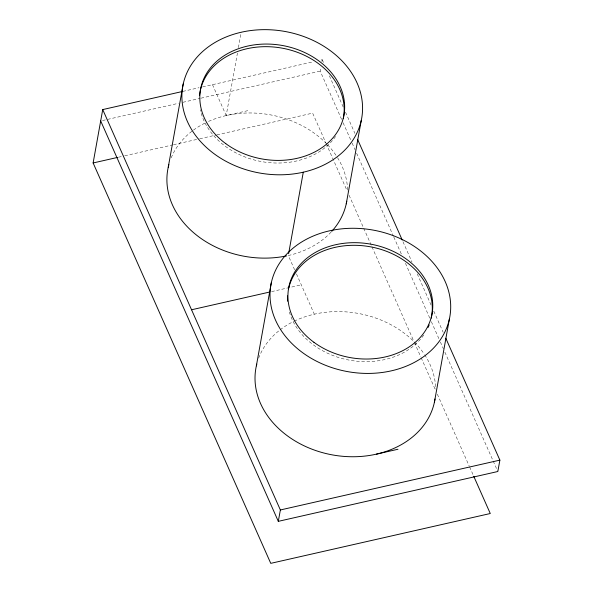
<?xml version="1.0" encoding="UTF-8"?>
<svg xmlns="http://www.w3.org/2000/svg" width="593" height="593" viewBox="0 0 593 593"><rect width="100%" height="100%" fill="white"/><g stroke="black" fill="none" stroke-linecap="round" stroke-linejoin="round"><path stroke-width="0.44" stroke-dasharray="2.96 2.22" d="M247.77 110.669L226.2 115.568L237.437 53.081M238.416 47.648L241.188 32.252M341.605 119.378L320.198 71.13L320.828 67.632M321.932 61.502L322.244 59.752L320.45 60.16M182.8 91.404L198.996 87.727M202.591 86.912L313.252 61.791M102.485 120.549L178.374 103.323M182.889 102.3L200.049 98.401M200.953 98.193L320.198 71.13M118.415 157.227L123.841 155.996M124.738 155.789L172.622 144.922M173.519 144.714L198.818 138.977M199.722 138.769L215.978 135.078M216.882 134.878L312.637 113.137L325.787 142.765M271.616 291.6L301.303 284.855M322.244 59.752L324.126 63.985M329.382 75.837L343.273 107.155M345.526 112.233L354.918 133.395M402.988 241.744L412.002 262.062M417.257 273.907L431.526 306.077M433.779 311.155L443.171 332.317M343.11 122.766L350.619 139.696M352.123 143.076L355.125 149.851M356.623 153.239L393.426 236.192M393.804 237.037L401.313 253.967M405.449 263.277L429.858 318.3M431.356 321.688L438.872 338.618M440.369 341.998L443.379 348.773M444.876 352.16L497.453 470.664M326.157 143.61L347.187 191.013M349.069 195.245L363.339 227.416M363.717 228.261L371.603 246.036M371.974 246.881L414.04 341.687M414.411 342.532L420.793 356.919M421.171 357.772L435.069 389.09M437.323 394.167L469.241 466.12M469.619 466.965L473.748 476.275M212.487 84.666L226.2 115.568M294.61 269.771L288.287 255.524A90.885 71.909 10.2 0 0 331.124 232.056M296.47 273.959L314.32 314.194M171.199 157.805A90.885 71.909 10.2 0 1 192.747 130.638M193.474 130.097A90.885 71.909 10.2 0 1 205.297 122.936M208.551 121.402A90.885 71.909 10.2 0 1 327.002 144.181M327.625 144.833A90.885 71.909 10.2 0 1 337.069 156.937M337.55 157.701A90.885 71.909 10.2 0 1 347.594 191.369M258.659 358.12A90.885 71.909 10.2 0 1 279.444 330.353M280.155 329.804A90.885 71.909 10.2 0 1 293.416 321.562M294.217 321.169A90.885 71.909 10.2 0 1 413.847 341.501M414.485 342.154A90.885 71.909 10.2 0 1 424.203 354.036M424.699 354.799A90.885 71.909 10.2 0 1 435.699 389.082M423.699 335.104A72.85 57.64 10.2 0 1 349.21 360.121A72.85 57.64 10.2 0 1 288.85 310.124M335.579 136.479A72.85 57.64 10.2 0 1 259.979 161.289A72.85 57.64 10.2 0 1 200.33 109.705"/><path stroke-width="0.89" d="M473.748 476.275L490.27 513.523L270.756 563.35L93.123 162.964L102.73 109.579L181.895 91.611M168.242 167.233L183.23 83.917M256.361 365.859L271.349 282.542M288.613 253.715L303.282 172.207M445.803 338.24L499.877 460.131L497.831 471.509L278.31 521.343L280.363 509.965L102.73 109.579M346.245 203.851L361.233 120.535A90.885 71.909 10.2 0 0 241.188 32.252A90.885 71.909 10.2 0 0 214.281 153.898A90.885 71.909 10.2 0 0 361.233 120.535M434.365 402.477L449.361 319.16A90.885 71.909 10.2 0 0 329.308 230.877A90.885 71.909 10.2 0 0 302.4 352.516A90.885 71.909 10.2 0 0 449.361 319.16M93.123 162.964L117.51 157.434M191.546 309.776L269.815 292.008M376.407 454.149L397.977 449.249M280.363 509.965L499.877 460.131M357.549 139.318L402.239 240.054M100.684 120.957L278.31 521.343M346.764 201.235A90.885 71.909 10.2 0 1 331.739 231.389M286.589 255.894A90.885 71.909 10.2 0 1 197.328 235.74A90.885 71.909 10.2 0 1 168.879 164.639M429.154 324.957A72.85 57.64 10.2 0 1 428.102 327.447M287.523 301.2A72.85 57.64 10.2 0 1 287.546 295.825M288.539 288.798A72.85 57.64 10.2 0 1 372.337 247.177A72.85 57.64 10.2 0 1 431.23 318.152M435.025 398.978A90.885 71.909 10.2 0 1 330.931 454.623A90.885 71.909 10.2 0 1 256.769 364.132M199.574 95.421A72.85 57.64 10.2 0 1 200.419 90.173M200.612 89.321A72.85 57.64 10.2 0 1 284.217 48.552A72.85 57.64 10.2 0 1 343.288 118.667M313.897 342.272A72.85 57.64 10.2 0 0 431.697 315.528A72.85 57.64 10.2 0 0 335.468 244.761A72.85 57.64 10.2 0 0 313.897 342.272M225.777 143.647A72.85 57.64 10.2 0 0 343.577 116.903A72.85 57.64 10.2 0 0 247.348 46.135A72.85 57.64 10.2 0 0 225.777 143.647"/></g></svg>
